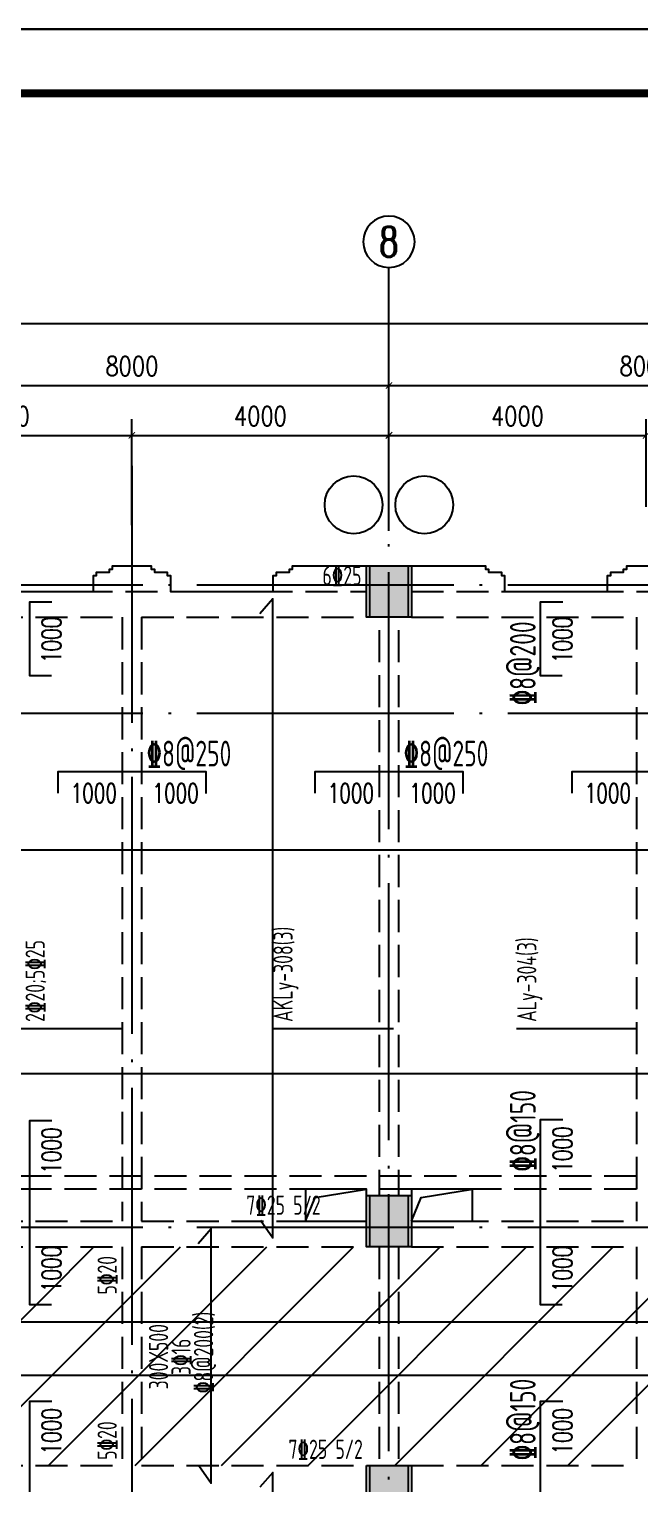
# Model space of a CAD drawing. Header units: millimetres. Extents: x 2998490 to 15040601, y 444546 to 7822218.
# Drawn here: x 14154670 to 14164175, y 7631320 to 7653964 of the extents above; entities that cross this region are included whole.
import ezdxf
from ezdxf.enums import TextEntityAlignment as Align

# ---------------------------------------------------------------- set-up
doc = ezdxf.new("R2010")
doc.units = ezdxf.units.MM
doc.header["$LTSCALE"] = 2000
doc.linetypes.add('DASH', pattern=[0.35, 0.25, -0.1])
doc.linetypes.add('DOTE', pattern=[2.42, 2, -0.2, 0.02, -0.2])
for name, color, linetype in [('3-AXIS', 3, 'Continuous'), ('3-AXIS_TEXT', 7, 'Continuous'), ('3-ban', 84, 'Continuous'), ('3-ban-hatch', 9, 'Continuous'), ('3-ban-rein', 1, 'Continuous'), ('3-ban-TEXT', 7, 'Continuous'), ('3-column-DOWN', 232, 'Continuous'), ('3-COLUMN-UP', 2, 'Continuous'), ('3-dote', 43, 'DOTE'), ('3-HATCH', 8, 'Continuous'), ('3-liang-rein-X', 54, 'Continuous'), ('3-liang-rein-Y', 130, 'Continuous'), ('3-liang-R截面-Y', 70, 'Continuous'), ('3-liang-s-1', 44, 'Continuous'), ('3-liang-xu', 120, 'DASH'), ('3-装饰线脚', 7, 'Continuous'), ('AXIS', 3, 'Continuous'), ('AXIS_TEXT', 7, 'Continuous'), ('图框', 7, 'Continuous')]:
    doc.layers.add(name, color=color, linetype=linetype)
doc.layers.add('3-零部件', color=73, linetype='Continuous', lineweight=5)
doc.styles.add('_TCH_AXIS', font='COMPLEX', dxfattribs={"bigfont": 'GBCBIG'})
doc.styles.add('COMPLEX', font='COMPLEX')
doc.styles.add('DIM_FONT', font='SIMPLEX', dxfattribs={"width": 0.8, "bigfont": 'HZTXT'})
doc.styles.add('TJ1', font='tj-romans1.shx', dxfattribs={"width": 0.8, "bigfont": 'tj-hztxt1.shx'})
doc.styles.add('TSSD_Rein', font='Tssdeng.shx', dxfattribs={"width": 0.7, "bigfont": 'hztxt.shx'})
doc.dimstyles.new('DIMN100', dxfattribs={"dimtxt": 300, "dimasz": 100, "dimexe": 250, "dimexo": 300, "dimgap": 150, "dimtad": 1, "dimdec": 0, "dimzin": 0, "dimdsep": 46, "dimtxsty": 'DIM_FONT', "dimblk": 'ARCHTICK', "dimcen": 0.09, "dimclrt": 7, "dimazin": 2, "dimtfac": 1, "dimtdec": 0, "dimtix": 1, "dimtmove": 2, "dimatfit": 3, "dimldrblk": 'ARCHTICK', "dimfxl": 0, "dimtolj": 1, "dimtzin": 0, "dimarcsym": 0})

# ---------------------------------------------------------------- blocks, each defined once
blk = doc.blocks.new('TJAD_TK_A0')
at = {"layer": '图框'}
for p, q in [((2162, 399.3), (973, 399.3)), ((973, -441.7), (2162, -441.7))]:
    blk.add_line(p, q, dxfattribs=at)
at = {"layer": '图框', "const_width": 1.2}
blk.add_lwpolyline([(2152, -431.7), (2152, 389.3), (998, 389.3), (998, -431.7)], close=True, dxfattribs=at)
blk = doc.blocks.new('_ArchTick')
at = {"color": 0, "linetype": 'ByBlock', "const_width": 0.15}
blk.add_lwpolyline([(-0.5, -0.5), (0.5, 0.5)], dxfattribs=at)
blk = doc.blocks.new('*D445')
at = {"layer": 'AXIS', "color": 0, "lineweight": -2}
for p, q in [((14152270, 7647241), (14152270, 7648667)), ((14160270, 7647241), (14160270, 7648667)), ((14152270, 7648417), (14160270, 7648417))]:
    blk.add_line(p, q, dxfattribs=at)
at = {"layer": 'Defpoints', "color": 0}
for p in [(14160270, 7648417), (14152270, 7646941), (14160270, 7646941)]:
    blk.add_point(p, dxfattribs=at)
at = {"layer": 'AXIS', "color": 0, "lineweight": -2, "xscale": 100, "yscale": 100, "zscale": 100, "rotation": 180}
blk.add_blockref('_ArchTick', (14152270, 7648417), dxfattribs=at)
at = {"layer": 'AXIS', "color": 0, "lineweight": -2, "xscale": 100, "yscale": 100, "zscale": 100}
blk.add_blockref('_ArchTick', (14160270, 7648417), dxfattribs=at)
at = {"layer": 'AXIS', "color": 7, "insert": (14156270, 7648717), "char_height": 300, "attachment_point": 5, "style": 'DIM_FONT'}
blk.add_mtext('\\A1;8000', dxfattribs=at)
blk = doc.blocks.new('*D446')
at = {"layer": 'AXIS', "color": 0, "lineweight": -2}
for p, q in [((14160270, 7647241), (14160270, 7648667)), ((14168270, 7647241), (14168270, 7648667)), ((14160270, 7648417), (14168270, 7648417))]:
    blk.add_line(p, q, dxfattribs=at)
at = {"layer": 'Defpoints', "color": 0}
for p in [(14168270, 7648417), (14160270, 7646941), (14168270, 7646941)]:
    blk.add_point(p, dxfattribs=at)
at = {"layer": 'AXIS', "color": 0, "lineweight": -2, "xscale": 100, "yscale": 100, "zscale": 100, "rotation": 180}
blk.add_blockref('_ArchTick', (14160270, 7648417), dxfattribs=at)
at = {"layer": 'AXIS', "color": 0, "lineweight": -2, "xscale": 100, "yscale": 100, "zscale": 100}
blk.add_blockref('_ArchTick', (14168270, 7648417), dxfattribs=at)
at = {"layer": 'AXIS', "color": 7, "insert": (14164270, 7648717), "char_height": 300, "attachment_point": 5, "style": 'DIM_FONT'}
blk.add_mtext('\\A1;8000', dxfattribs=at)
blk = doc.blocks.new('_AXISO')
blk.add_circle((0, 0), 0.5)
at = {"layer": '3-AXIS_TEXT', "style": 'COMPLEX', "width": 1.041667}
blk.add_attdef('A', text='', height=0.56, dxfattribs=at).set_placement((-0.25, -0.28), (0.25, -0.28), align=Align.FIT)
blk = doc.blocks.new('*D453')
at = {"layer": 'AXIS', "color": 0, "lineweight": -2}
for p, q in [((14138270, 7647543), (14138270, 7649632)), ((14214520, 7647543), (14214520, 7649632)), ((14138270, 7649382), (14214520, 7649382))]:
    blk.add_line(p, q, dxfattribs=at)
at = {"layer": 'Defpoints', "color": 0}
for p in [(14214520, 7649382), (14138270, 7647243), (14214520, 7647243)]:
    blk.add_point(p, dxfattribs=at)
at = {"layer": 'AXIS', "color": 0, "lineweight": -2, "xscale": 100, "yscale": 100, "zscale": 100, "rotation": 180}
blk.add_blockref('_ArchTick', (14138270, 7649382), dxfattribs=at)
at = {"layer": 'AXIS', "color": 0, "lineweight": -2, "xscale": 100, "yscale": 100, "zscale": 100}
blk.add_blockref('_ArchTick', (14214520, 7649382), dxfattribs=at)
at = {"layer": 'AXIS', "color": 7, "insert": (14180271, 7649682), "char_height": 300, "attachment_point": 5, "style": 'DIM_FONT'}
blk.add_mtext('\\A1;76250', dxfattribs=at)
blk = doc.blocks.new('*D1135')
at = {"layer": '3-零部件', "color": 0, "lineweight": -2}
for p, q in [((14152270, 7646288), (14152270, 7647890)), ((14156270, 7646243), (14156270, 7647890)), ((14152270, 7647640), (14156270, 7647640))]:
    blk.add_line(p, q, dxfattribs=at)
at = {"layer": 'Defpoints', "color": 0}
for p in [(14156270, 7647640), (14152270, 7645988), (14156270, 7645943)]:
    blk.add_point(p, dxfattribs=at)
at = {"layer": '3-零部件', "color": 0, "lineweight": -2, "xscale": 100, "yscale": 100, "zscale": 100, "rotation": 180}
blk.add_blockref('_ArchTick', (14152270, 7647640), dxfattribs=at)
at = {"layer": '3-零部件', "color": 0, "lineweight": -2, "xscale": 100, "yscale": 100, "zscale": 100}
blk.add_blockref('_ArchTick', (14156270, 7647640), dxfattribs=at)
at = {"layer": '3-零部件', "color": 7, "insert": (14154270, 7647940), "char_height": 300, "attachment_point": 5, "style": 'DIM_FONT'}
blk.add_mtext('\\A1;4000', dxfattribs=at)
blk = doc.blocks.new('*D1136')
at = {"layer": '3-零部件', "color": 0, "lineweight": -2}
for p, q in [((14156270, 7646243), (14156270, 7647890)), ((14160270, 7646156), (14160270, 7647890)), ((14156270, 7647640), (14160270, 7647640))]:
    blk.add_line(p, q, dxfattribs=at)
at = {"layer": 'Defpoints', "color": 0}
for p in [(14160270, 7647640), (14156270, 7645943), (14160270, 7645856)]:
    blk.add_point(p, dxfattribs=at)
at = {"layer": '3-零部件', "color": 0, "lineweight": -2, "xscale": 100, "yscale": 100, "zscale": 100, "rotation": 180}
blk.add_blockref('_ArchTick', (14156270, 7647640), dxfattribs=at)
at = {"layer": '3-零部件', "color": 0, "lineweight": -2, "xscale": 100, "yscale": 100, "zscale": 100}
blk.add_blockref('_ArchTick', (14160270, 7647640), dxfattribs=at)
at = {"layer": '3-零部件', "color": 7, "insert": (14158270, 7647940), "char_height": 300, "attachment_point": 5, "style": 'DIM_FONT'}
blk.add_mtext('\\A1;4000', dxfattribs=at)
blk = doc.blocks.new('*D1137')
at = {"layer": '3-零部件', "color": 0, "lineweight": -2}
for p, q in [((14160270, 7646156), (14160270, 7647890)), ((14164270, 7646527), (14164270, 7647890)), ((14160270, 7647640), (14164270, 7647640))]:
    blk.add_line(p, q, dxfattribs=at)
at = {"layer": 'Defpoints', "color": 0}
for p in [(14164270, 7647640), (14164270, 7646227), (14160270, 7645856)]:
    blk.add_point(p, dxfattribs=at)
at = {"layer": '3-零部件', "color": 0, "lineweight": -2, "xscale": 100, "yscale": 100, "zscale": 100, "rotation": 180}
blk.add_blockref('_ArchTick', (14160270, 7647640), dxfattribs=at)
at = {"layer": '3-零部件', "color": 0, "lineweight": -2, "xscale": 100, "yscale": 100, "zscale": 100}
blk.add_blockref('_ArchTick', (14164270, 7647640), dxfattribs=at)
at = {"layer": '3-零部件', "color": 7, "insert": (14162270, 7647940), "char_height": 300, "attachment_point": 5, "style": 'DIM_FONT'}
blk.add_mtext('\\A1;4000', dxfattribs=at)

msp = doc.modelspace()

# ---------------------------------------------------------------- hatches: boundary and pattern name
at = {"layer": '3-ban-hatch'}
h = msp.add_hatch(dxfattribs=at)
h.set_pattern_fill('ANSI31', color=8, scale=300, style=0)
h.set_pattern_definition([(45, (14.5, -44093.3), (-673.51921, 673.51921), [])])
h.paths.add_polyline_path([(14141970.3, 7635008.7), (14141970.3, 7628608.7), (14141381.5, 7628608.7), (14140876.7, 7628304.1), (14138273.2, 7625701.4), (14138044.1, 7625147.3), (14138044.1, 7621468.4), (14138274.4, 7620914.8), (14140876.5, 7618312.8), (14141430.6, 7618083.7), (14145109.9, 7618083.7), (14145663.9, 7618312.9), (14148265.6, 7620914.6), (14148495.3, 7621468.4), (14148495.3, 7623008.7), (14151970.3, 7623008.7), (14151970.3, 7628608.7), (14149970.3, 7628608.7), (14149970.3, 7631306.7), (14151970.3, 7631308.7), (14151970.3, 7631608.7), (14214820.3, 7631608.7), (14214820.3, 7635008.7)])
at = {"layer": '3-HATCH'}
for points in [[(14159970.3, 7645608.7), (14160570.3, 7645608.7), (14160570.3, 7644808.7), (14159970.3, 7644808.7)], [(14159970.3, 7635808.7), (14160570.3, 7635808.7), (14160570.3, 7635008.7), (14159970.3, 7635008.7)], [(14159970.3, 7631608.7), (14160570.3, 7631608.7), (14160570.3, 7630808.7), (14159970.3, 7630808.7)]]:
    msp.add_hatch(color=256, dxfattribs=at).paths.add_polyline_path(points)

# ---------------------------------------------------------------- linework, layer by layer
at = {"layer": '3-AXIS', "color": 15, "linetype": 'DOTE'}
for p, q in [((14160270.3, 7617308.7), (14160270.3, 7647240.9)), ((14214520.3, 7645308.7), (14134833, 7645308.7)), ((14214520.3, 7643308.7), (14134833, 7643308.7)), ((14214520.3, 7635308.7), (14134833, 7635308.7))]:
    msp.add_line(p, q, dxfattribs=at)
at = {"layer": '3-ban-rein'}
for points in [[(14155017.8, 7643899.7), (14154679.8, 7643899.7), (14154679.8, 7645049.7), (14155025.8, 7645049.7)], [(14158271.2, 7635424.8), (14158464.6, 7635151.1), (14158464.6, 7645093.4), (14158261.6, 7644864.1)], [(14162967.8, 7643899.7), (14162629.8, 7643899.7), (14162629.8, 7645049.7), (14162975.8, 7645049.7)], [(14155120.3, 7642072.4), (14155120.3, 7642410.4), (14157420.3, 7642410.4), (14157420.3, 7642064.4)], [(14159120.3, 7642072.4), (14159120.3, 7642410.4), (14161420.3, 7642410.4), (14161420.3, 7642064.4)], [(14163120.3, 7642072.4), (14163120.3, 7642410.4), (14165420.3, 7642410.4), (14165420.3, 7642064.4)], [(14152126.5, 7640852.1), (14152126.5, 7641190), (14214717.6, 7641190), (14214717.6, 7640844)], [(14152332.3, 7637900.5), (14152058.6, 7637707.1), (14214719.7, 7637707.1), (14214490.4, 7637910.1)], [(14155017.8, 7634108.7), (14154679.8, 7634108.7), (14154679.8, 7636977.8), (14155025.8, 7636977.8)], [(14162967.8, 7634108.7), (14162629.8, 7634108.7), (14162629.8, 7636994.2), (14162975.8, 7636994.2)], [(14157310.7, 7631604.5), (14157504.1, 7631330.8), (14157504.1, 7635288.1), (14157301, 7635058.7)], [(14142126.5, 7633502.2), (14142126.5, 7633840.2), (14214703.5, 7633840.2), (14214703.5, 7633494.1)], [(14142332.3, 7633206.2), (14142058.6, 7633012.8), (14214719.7, 7633012.8), (14214490.4, 7633215.9)], [(14155017.8, 7629633), (14154679.8, 7629633), (14154679.8, 7632608.7), (14155025.8, 7632608.7)], [(14162967.8, 7629650.4), (14162629.8, 7629650.4), (14162629.8, 7632608.7), (14162975.8, 7632608.7)], [(14158271.2, 7621784.4), (14158464.6, 7621510.8), (14158464.6, 7631499), (14158261.6, 7631269.6)]]:
    msp.add_lwpolyline(points, dxfattribs=at)
at = {"layer": '3-column-DOWN'}
for points in [[(14159920.3, 7645608.7), (14160620.3, 7645608.7), (14160620.3, 7644808.7), (14159920.3, 7644808.7)], [(14159920.3, 7635808.7), (14160620.3, 7635808.7), (14160620.3, 7635008.7), (14159920.3, 7635008.7)], [(14159920.3, 7631608.7), (14160620.3, 7631608.7), (14160620.3, 7630808.7), (14159920.3, 7630808.7)]]:
    msp.add_lwpolyline(points, close=True, dxfattribs=at)
at = {"layer": '3-COLUMN-UP'}
for points in [[(14159970.3, 7645608.7), (14160570.3, 7645608.7), (14160570.3, 7644808.7), (14159970.3, 7644808.7)], [(14159970.3, 7635808.7), (14160570.3, 7635808.7), (14160570.3, 7635008.7), (14159970.3, 7635008.7)], [(14159970.3, 7631608.7), (14160570.3, 7631608.7), (14160570.3, 7630808.7), (14159970.3, 7630808.7)]]:
    msp.add_lwpolyline(points, close=True, dxfattribs=at)
at = {"layer": '3-dote'}
msp.add_line((14156270.3, 7647165.1), (14156270.3, 7618983.5), dxfattribs=at)
at = {"layer": '3-liang-R截面-Y'}
for p, q in [((14153904.9, 7638406.4), (14156134.8, 7638406.4)), ((14158462, 7638406.4), (14160342, 7638406.4)), ((14162254.9, 7638406.4), (14164134.8, 7638406.4))]:
    msp.add_line(p, q, dxfattribs=at)
at = {"layer": '3-liang-s-1'}
for points in [[(14154070.3, 7645208.7), (14155670.3, 7645208.7), (14155670.3, 7645458.7), (14155720.3, 7645458.7), (14155720.3, 7645508.7), (14155920.3, 7645508.7), (14155920.3, 7645558.7), (14155970.3, 7645558.7), (14155970.3, 7645608.7), (14156570.3, 7645608.7), (14156570.3, 7645558.7), (14156620.3, 7645558.7), (14156620.3, 7645508.7), (14156820.3, 7645508.7), (14156820.3, 7645458.7), (14156870.3, 7645458.7), (14156870.3, 7645208.7), (14158470.3, 7645208.7), (14158470.3, 7645458.7), (14158520.3, 7645458.7), (14158520.3, 7645508.7), (14158720.3, 7645508.9), (14158720.3, 7645558.7), (14158770.3, 7645558.7), (14158770.3, 7645608.7), (14160270.3, 7645608.7)], [(14160270.3, 7645608.7), (14161770.3, 7645608.7), (14161770.3, 7645558.7), (14161820.3, 7645558.7), (14161820.3, 7645508.7), (14162020.3, 7645508.7), (14162020.3, 7645458.7), (14162070.3, 7645458.7), (14162070.3, 7645208.7), (14163670.3, 7645208.7), (14163670.3, 7645458.7), (14163720.3, 7645458.7), (14163720.3, 7645508.7), (14163920.3, 7645508.7), (14163920.3, 7645558.7), (14163970.3, 7645558.7), (14163970.3, 7645608.7), (14164570.3, 7645608.7)], [(14158970.3, 7635408.7), (14159120.3, 7635775.3), (14159920.3, 7635908.7)], [(14160620.3, 7635408.7), (14160770.3, 7635775.3), (14161570.3, 7635908.7)]]:
    msp.add_lwpolyline(points, dxfattribs=at)
for points in [[(14158970.3, 7635408.7), (14159920.3, 7635408.7), (14159920.3, 7635908.7), (14158970.3, 7635908.7)], [(14160620.3, 7635408.7), (14161570.3, 7635408.7), (14161570.3, 7635908.7), (14160620.3, 7635908.7)]]:
    msp.add_lwpolyline(points, close=True, dxfattribs=at)
at = {"layer": '3-liang-xu'}
for p, q in [((14152670.3, 7645208.7), (14159920.3, 7645208.7)), ((14160620.3, 7645208.7), (14167920.3, 7645208.7)), ((14152670.3, 7644808.7), (14156120.3, 7644808.7)), ((14156120.3, 7644808.7), (14156120.3, 7635408.7)), ((14156420.3, 7644808.7), (14156420.3, 7635408.7)), ((14156420.3, 7644808.7), (14159920.3, 7644808.7)), ((14160620.3, 7644808.7), (14164120.3, 7644808.7)), ((14164120.3, 7644808.7), (14164120.3, 7635408.7)), ((14160120.3, 7644608.7), (14160120.3, 7635808.7)), ((14160420.3, 7644608.7), (14160420.3, 7635808.7)), ((14214520.3, 7636108.7), (14152370.3, 7636108.7)), ((14214520.3, 7635908.7), (14152370.3, 7635908.7)), ((14152670.3, 7635408.7), (14156120.3, 7635408.7)), ((14156420.3, 7635408.7), (14159920.3, 7635408.7)), ((14160620.3, 7635408.7), (14164120.3, 7635408.7)), ((14152670.3, 7635008.7), (14156120.3, 7635008.7)), ((14156120.3, 7635008.7), (14156120.3, 7631608.7)), ((14156420.3, 7635008.7), (14156420.3, 7631608.7)), ((14156420.3, 7635008.7), (14159920.3, 7635008.7)), ((14160120.3, 7635008.7), (14160120.3, 7631608.7)), ((14160420.3, 7635008.7), (14160420.3, 7631608.7)), ((14160620.3, 7635008.7), (14164120.3, 7635008.7)), ((14164120.3, 7635008.7), (14164120.3, 7631608.7)), ((14152670.3, 7631608.7), (14156120.3, 7631608.7)), ((14156420.3, 7631608.7), (14159920.3, 7631608.7)), ((14160620.3, 7631608.7), (14164120.3, 7631608.7))]:
    msp.add_line(p, q, dxfattribs=at)
at = {"layer": '3-装饰线脚'}
for centre in [(14159720.3, 7646558.7), (14160820.3, 7646558.7)]:
    msp.add_circle(centre, 450, dxfattribs=at)
at = {"layer": 'AXIS'}
msp.add_line((14160270.3, 7646940.9), (14160270.3, 7650253.4), dxfattribs=at)

# ---------------------------------------------------------------- block references
ref = msp.add_blockref('_AXISO', (14160270.3, 7650653.4), dxfattribs=dict(at, xscale=-800, yscale=800, zscale=800, rotation=180))
ref.add_attrib('A', '8', dxfattribs={"layer": 'AXIS_TEXT', "height": 465.9, "style": '_TCH_AXIS'}).set_placement((14160115, 7650420.4), (14160425.6, 7650420.4), align=Align.FIT)
at = {"layer": '图框', "xscale": 100, "yscale": 100, "zscale": 100}
for p in [(14027517.1, 7698133.9), (14027517.1, 7614033.9)]:
    msp.add_blockref('TJAD_TK_A0', p, dxfattribs=at)

# ---------------------------------------------------------------- texts
at = {"layer": '3-ban', "style": 'TSSD_Rein', "width": 0.7}
for s, rotation, p in [('%%1328@200', 89.99419, (14162552.7, 7643438.5, -5065)), ('%%1328@250', 359.99419, (14156499, 7642487.5, -5065)), ('%%1328@250', 359.99419, (14160499, 7642487.5, -5065)), ('%%1328@150', 89.99419, (14162552.7, 7636181.1, -5065)), ('%%1328@150', 89.99419, (14162552.7, 7631687.3, -5065))]:
    msp.add_text(s, height=400, rotation=rotation, dxfattribs=at).set_placement(p)
at = {"layer": '3-ban-TEXT', "style": 'TJ1', "width": 0.7}
for p in [(14155169.7, 7644096.6), (14163119.7, 7644096.6), (14163119.7, 7636164.1), (14155169.7, 7636147.7), (14155169.7, 7634305.6), (14163119.7, 7634305.6), (14155169.7, 7631778.6), (14163119.7, 7631778.6)]:
    msp.add_text('1000', height=300, rotation=90, dxfattribs=at).set_placement(p)
for p in [(14155317.2, 7641920.5), (14156590.2, 7641920.5), (14159317.2, 7641920.5), (14160590.2, 7641920.5), (14163317.2, 7641920.5)]:
    msp.add_text('1000', height=300, dxfattribs=at).set_placement(p)
at = {"layer": '3-liang-rein-X', "style": 'TSSD_Rein', "width": 0.7}
for s, p in [('6%%13225', (14159234.8, 7645306.4)), ('7%%13225 5/2', (14158049.5, 7635508.7)), ('7%%13225 5/2', (14158706.5, 7631708.7))]:
    msp.add_text(s, height=300, dxfattribs=at).set_placement(p)
at = {"layer": '3-liang-rein-Y', "style": 'TSSD_Rein', "width": 0.7}
for s, p in [('2%%13220;5%%13225', (14154914.5, 7638510.6)), ('5%%13220', (14156034.8, 7634267.5)), ('%%1328@200(2)', (14157534.8, 7632733.6)), ('3%%13216', (14157184.8, 7633014.2)), ('5%%13220', (14156034.8, 7631694.3))]:
    msp.add_text(s, height=300, rotation=90, dxfattribs=at).set_placement(p)
at = {"layer": '3-liang-R截面-Y', "style": 'TSSD_Rein', "width": 0.7}
for s, p in [('AKLy-308(3)', (14158771.7, 7638510.6)), ('ALy-304(3)', (14162564.5, 7638510.6)), ('300X500', (14156834.8, 7632791.5))]:
    msp.add_text(s, height=300, rotation=90, dxfattribs=at).set_placement(p)

# ---------------------------------------------------------------- dimensions: what is measured, and where the dimension line sits
at = {"layer": '3-零部件'}
for base, p1, p2, picture, middle in [((14156270.3, 7647640.3), (14152270.3, 7645988), (14156270.3, 7645943), '*D1135', (14154270.3, 7647940.3)), ((14160270.3, 7647640.3), (14156270.3, 7645943), (14160270.3, 7645856.4), '*D1136', (14158270.3, 7647940.3)), ((14164270.3, 7647640.3), (14160270.3, 7645856.4), (14164270.3, 7646226.8), '*D1137', (14162270.3, 7647940.3))]:
    dim = msp.add_linear_dim(base=base, p1=p1, p2=p2, dimstyle='DIMN100', dxfattribs=at)
    dim.commit()
    dim.dimension.update_dxf_attribs({"geometry": picture, "text_midpoint": middle})
at = {"layer": 'AXIS'}
dim = msp.add_linear_dim(base=(14214520.3, 7649382.4), p1=(14138270.3, 7647242.5), p2=(14214520.3, 7647242.5), dimstyle='DIMN100', dxfattribs=at)
dim.commit()
dim.dimension.update_dxf_attribs({"geometry": '*D453', "text_midpoint": (14180271.1, 7649682.4), "dimtype": 160})
for p1, p2, picture, middle in [((14152270.3, 7646940.9), (14160270.3, 7646940.9), '*D445', (14156270.3, 7648717)), ((14160270.3, 7646940.9), (14168270.3, 7646940.9), '*D446', (14164270.3, 7648717))]:
    dim = msp.add_aligned_dim(p1=p1, p2=p2, distance=1476.1, dimstyle='DIMN100', dxfattribs=at)
    dim.commit()
    dim.dimension.update_dxf_attribs({"geometry": picture, "text_midpoint": middle})

doc.saveas('drawing.dxf')
